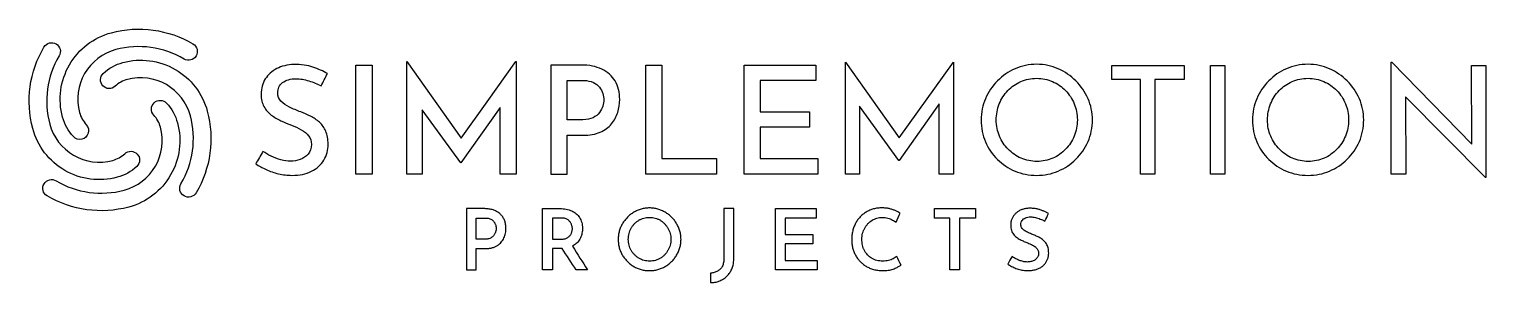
# Model space of a CAD drawing. Extents: x 6 to 227, y 4 to 43.
import ezdxf

# ---------------------------------------------------------------- set-up
doc = ezdxf.new("R2010")
doc.units = 0
doc.layers.add('logo-outline', color=7, linetype='CONTINUOUS')

msp = doc.modelspace()

# ---------------------------------------------------------------- linework, layer by layer
at = {"layer": 'logo-outline'}
for points in [[(12.37, 26.24, -0.123551), (10.71, 29.21, -0.414214), (18.13, 42.06, -0.201938), (30.54, 40.35, -1), (29.18, 38.05, 0.201938), (18.82, 39.48, 0.414214), (13.29, 29.9, 0.123551), (14.32, 28.06, -1)], [(22, 21.71, -0.123551), (19.02, 20.05, -0.414214), (6.18, 27.47, -0.201938), (7.89, 39.88, -1), (10.19, 38.52, 0.201938), (8.76, 28.16, 0.414214), (18.33, 22.63, 0.123551), (20.17, 23.65, -1)], [(16.9, 35.87, -0.123551), (19.87, 37.52, -0.414214), (32.72, 30.11, -0.201938), (31.01, 17.69, -1), (28.71, 19.06, 0.201938), (30.14, 29.41, 0.414214), (20.56, 34.94, 0.123551), (18.73, 33.92, -1)], [(26.53, 31.34, -0.123551), (28.18, 28.36, -0.414214), (20.77, 15.52, -0.201938), (8.36, 17.23, -1), (9.72, 19.52, 0.201938), (20.08, 18.1, 0.414214), (25.6, 27.67, 0.123551), (24.58, 29.51, -1)]]:
    msp.add_lwpolyline(points, format="xyb", close=True, dxfattribs=at)
for points in [[(75.24, 31.54), (79.63, 37.68), (79.68, 37.68), (79.68, 20.53), (77.25, 20.53), (77.25, 30.69), (71.28, 22.24), (71.24, 22.24), (65.4, 30.34), (65.4, 20.53), (63.05, 20.53), (63.05, 37.68), (63.07, 37.68), (71.3, 26.03)], [(55.31, 37.14), (57.76, 37.14), (57.76, 20.53), (55.31, 20.53)], [(99.37, 37.14), (101.82, 37.14), (101.82, 22.89), (110.12, 22.89), (110.12, 20.53), (99.37, 20.53)], [(114.31, 37.14), (125.22, 37.14), (125.22, 34.78), (116.76, 34.78), (116.76, 30.04), (124.28, 30.04), (124.28, 27.69), (116.76, 27.69), (116.76, 22.89), (125.54, 22.89), (125.54, 20.53), (114.31, 20.53), (114.31, 37.14)], [(129.74, 20.53), (129.74, 37.59), (129.76, 37.59), (137.9, 26.04), (146.14, 37.59), (146.18, 37.59), (146.18, 20.53), (143.99, 20.53), (143.99, 31.24), (137.88, 22.61), (137.84, 22.61), (131.89, 30.9), (131.89, 20.53)], [(170.25, 37.07), (181.23, 37.07), (181.23, 34.94), (176.79, 34.94), (176.79, 20.53), (174.57, 20.53), (174.57, 34.94), (170.25, 34.94)], [(185.21, 37.07), (187.43, 37.07), (187.43, 20.53), (185.21, 20.53)], [(227.02, 20), (214.88, 32.32), (214.92, 20.53), (212.71, 20.53), (212.71, 37.57), (212.82, 37.57), (224.94, 25.1), (224.9, 37.07), (227.09, 37.07), (227.09, 20)], [(150.37, 28.79), (150.37, 28.79)], [(152.66, 28.76), (152.66, 28.76)], [(191.62, 28.79), (191.62, 28.79)], [(193.9, 28.76), (193.9, 28.76)]]:
    msp.add_lwpolyline(points, close=True, dxfattribs=at)
at = {"layer": 'logo-outline', "color": 7}
for points in [[(119.08, 15.29), (125.27, 15.29), (125.27, 13.85), (120.58, 13.85), (120.58, 11.37), (124.76, 11.37), (124.76, 9.93), (120.58, 9.93), (120.58, 7.39), (125.45, 7.39), (125.45, 5.96), (119.08, 5.96)], [(143.25, 15.29), (149.5, 15.29), (149.5, 13.85), (147.09, 13.85), (147.09, 5.96), (145.6, 5.96), (145.6, 13.85), (143.25, 13.85)], [(95.18, 10.61), (95.18, 10.61)], [(96.72, 10.61), (96.72, 10.61)]]:
    msp.add_lwpolyline(points, close=True, dxfattribs=at)
at = {"layer": 'logo-outline'}
for points, knots in [([(46.21, 35.05), (45.36, 35.05), (44.68, 34.86), (44.17, 34.47), (43.67, 34.08), (43.42, 33.55), (43.42, 32.88), (43.42, 32.41), (43.59, 32), (43.92, 31.65), (44.26, 31.29), (44.69, 30.99), (45.23, 30.73), (45.76, 30.47), (46.33, 30.23), (46.92, 30), (47.42, 29.82), (47.92, 29.6), (48.42, 29.35), (48.91, 29.1), (49.36, 28.79), (49.77, 28.42), (50.17, 28.05), (50.49, 27.6), (50.73, 27.06), (50.96, 26.52), (51.08, 25.86), (51.08, 25.08), (51.08, 24.2), (50.87, 23.4), (50.43, 22.68), (50, 21.96), (49.37, 21.39), (48.56, 20.97), (47.74, 20.55), (46.75, 20.35), (45.59, 20.35), (44.89, 20.35), (44.21, 20.43), (43.55, 20.59), (42.88, 20.75), (42.26, 20.96), (41.67, 21.23), (41.08, 21.49), (40.55, 21.79), (40.08, 22.11), (40.45, 22.74), (40.81, 23.37), (41.18, 24), (41.54, 23.75), (41.96, 23.5), (42.44, 23.26), (42.91, 23.03), (43.4, 22.84), (43.91, 22.7), (44.42, 22.56), (44.91, 22.5), (45.36, 22.5), (45.87, 22.5), (46.36, 22.58), (46.85, 22.76), (47.34, 22.93), (47.74, 23.21), (48.06, 23.58), (48.38, 23.96), (48.54, 24.45), (48.54, 25.06), (48.54, 25.58), (48.4, 26.01), (48.12, 26.37), (47.84, 26.73), (47.47, 27.04), (47, 27.3), (46.53, 27.56), (46.04, 27.79), (45.5, 27.99), (44.98, 28.18), (44.46, 28.41), (43.92, 28.65), (43.39, 28.89), (42.89, 29.19), (42.44, 29.53), (41.98, 29.87), (41.61, 30.3), (41.33, 30.81), (41.05, 31.32), (40.9, 31.95), (40.9, 32.7), (40.9, 33.58), (41.11, 34.36), (41.53, 35.02), (41.95, 35.68), (42.54, 36.21), (43.28, 36.59), (44.03, 36.97), (44.89, 37.18), (45.87, 37.23), (46.98, 37.23), (47.95, 37.09), (48.77, 36.82), (49.6, 36.54), (50.33, 36.21), (50.97, 35.83), (50.66, 35.21), (50.34, 34.58), (50.03, 33.96), (49.45, 34.26), (48.83, 34.52), (48.16, 34.73), (47.48, 34.95), (46.84, 35.05), (46.21, 35.05)], [0, 0, 0, 0, 1, 1, 1, 2, 2, 2, 3, 3, 3, 4, 4, 4, 5, 5, 5, 6, 6, 6, 7, 7, 7, 8, 8, 8, 9, 9, 9, 10, 10, 10, 11, 11, 11, 12, 12, 12, 13, 13, 13, 14, 14, 14, 15, 15, 15, 16, 16, 16, 17, 17, 17, 18, 18, 18, 19, 19, 19, 20, 20, 20, 21, 21, 21, 22, 22, 22, 23, 23, 23, 24, 24, 24, 25, 25, 25, 26, 26, 26, 27, 27, 27, 28, 28, 28, 29, 29, 29, 30, 30, 30, 31, 31, 31, 32, 32, 32, 33, 33, 33, 34, 34, 34, 35, 35, 35, 36, 36, 36, 37, 37, 37, 37]), ([(92.7, 36.51), (93.58, 36.09), (94.25, 35.49), (94.72, 34.71), (95.18, 33.93), (95.41, 32.99), (95.41, 31.87), (95.41, 31.22), (95.32, 30.57), (95.12, 29.93), (94.92, 29.29), (94.6, 28.71), (94.17, 28.18), (93.73, 27.66), (93.16, 27.24), (92.44, 26.92), (91.72, 26.61), (90.85, 26.45), (89.83, 26.45), (89.02, 26.45), (88.22, 26.45), (87.41, 26.45), (87.41, 24.48), (87.41, 22.5), (87.41, 20.53), (86.59, 20.53), (85.78, 20.53), (84.96, 20.53), (84.96, 26.06), (84.96, 31.6), (84.96, 37.14), (86.49, 37.14), (88.01, 37.14), (89.54, 37.14), (90.77, 37.14), (91.83, 36.93), (92.7, 36.51)], [0, 0, 0, 0, 1, 1, 1, 2, 2, 2, 3, 3, 3, 4, 4, 4, 5, 5, 5, 6, 6, 6, 7, 7, 7, 8, 8, 8, 9, 9, 9, 10, 10, 10, 11, 11, 11, 12, 12, 12, 12]), ([(151.02, 32.02), (151.46, 33.04), (152.06, 33.94), (152.84, 34.72), (153.62, 35.51), (154.51, 36.13), (155.53, 36.57), (156.54, 37.02), (157.64, 37.25), (158.81, 37.25), (159.97, 37.25), (161.06, 37.02), (162.07, 36.57), (163.09, 36.12), (163.99, 35.51), (164.77, 34.72), (165.56, 33.94), (166.17, 33.04), (166.61, 32.02), (167.05, 31.01), (167.28, 29.93), (167.28, 28.79), (167.28, 27.61), (167.05, 26.51), (166.61, 25.49), (166.17, 24.47), (165.56, 23.57), (164.77, 22.8), (163.99, 22.03), (163.09, 21.43), (162.07, 21), (161.06, 20.56), (159.97, 20.35), (158.81, 20.35), (157.64, 20.35), (156.54, 20.56), (155.53, 20.99), (154.51, 21.41), (153.62, 22.01), (152.84, 22.77), (152.06, 23.53), (151.46, 24.43), (151.02, 25.45), (150.59, 26.47), (150.37, 27.58), (150.37, 28.79), (150.37, 29.93), (150.59, 31.01), (151.02, 32.02)], [0, 0, 0, 0, 1, 1, 1, 2, 2, 2, 3, 3, 3, 4, 4, 4, 5, 5, 5, 6, 6, 6, 7, 7, 7, 8, 8, 8, 9, 9, 9, 10, 10, 10, 11, 11, 11, 12, 12, 12, 13, 13, 13, 14, 14, 14, 15, 15, 15, 16, 16, 16, 16]), ([(192.27, 32.02), (192.7, 33.04), (193.31, 33.94), (194.08, 34.72), (194.86, 35.51), (195.76, 36.13), (196.77, 36.57), (197.79, 37.02), (198.88, 37.25), (200.06, 37.25), (201.21, 37.25), (202.3, 37.02), (203.32, 36.57), (204.33, 36.12), (205.23, 35.51), (206.02, 34.72), (206.8, 33.94), (207.41, 33.04), (207.86, 32.02), (208.3, 31.01), (208.52, 29.93), (208.52, 28.79), (208.52, 27.61), (208.3, 26.51), (207.86, 25.49), (207.41, 24.47), (206.8, 23.57), (206.02, 22.8), (205.23, 22.03), (204.33, 21.43), (203.32, 21), (202.3, 20.56), (201.21, 20.35), (200.06, 20.35), (198.88, 20.35), (197.79, 20.56), (196.77, 20.99), (195.76, 21.41), (194.86, 22.01), (194.08, 22.77), (193.31, 23.53), (192.7, 24.43), (192.27, 25.45), (191.83, 26.47), (191.62, 27.58), (191.62, 28.79), (191.62, 29.93), (191.83, 31.01), (192.27, 32.02)], [0, 0, 0, 0, 1, 1, 1, 2, 2, 2, 3, 3, 3, 4, 4, 4, 5, 5, 5, 6, 6, 6, 7, 7, 7, 8, 8, 8, 9, 9, 9, 10, 10, 10, 11, 11, 11, 12, 12, 12, 13, 13, 13, 14, 14, 14, 15, 15, 15, 16, 16, 16, 16]), ([(91.36, 29.12), (91.78, 29.32), (92.1, 29.59), (92.34, 29.91), (92.57, 30.23), (92.74, 30.56), (92.84, 30.9), (92.94, 31.25), (92.99, 31.56), (92.99, 31.83), (92.99, 32.13), (92.94, 32.46), (92.84, 32.8), (92.74, 33.14), (92.58, 33.46), (92.35, 33.76), (92.12, 34.06), (91.81, 34.3), (91.41, 34.49), (91.01, 34.68), (90.52, 34.78), (89.92, 34.78), (89.09, 34.78), (88.25, 34.78), (87.41, 34.78), (87.41, 32.79), (87.41, 30.8), (87.41, 28.81), (88.22, 28.81), (89.02, 28.81), (89.83, 28.81), (90.44, 28.81), (90.95, 28.91), (91.36, 29.12)], [0, 0, 0, 0, 1, 1, 1, 2, 2, 2, 3, 3, 3, 4, 4, 4, 5, 5, 5, 6, 6, 6, 7, 7, 7, 8, 8, 8, 9, 9, 9, 10, 10, 10, 11, 11, 11, 11]), ([(153.14, 26.33), (153.46, 25.57), (153.9, 24.91), (154.47, 24.33), (155.03, 23.75), (155.69, 23.29), (156.43, 22.96), (157.18, 22.64), (157.99, 22.47), (158.86, 22.47), (159.71, 22.47), (160.51, 22.64), (161.26, 22.96), (162.01, 23.29), (162.65, 23.75), (163.2, 24.33), (163.75, 24.9), (164.19, 25.57), (164.51, 26.33), (164.83, 27.08), (164.99, 27.9), (164.99, 28.79), (164.99, 29.66), (164.83, 30.47), (164.51, 31.24), (164.19, 32.01), (163.74, 32.69), (163.18, 33.27), (162.61, 33.85), (161.96, 34.3), (161.21, 34.63), (160.46, 34.96), (159.67, 35.12), (158.81, 35.12), (157.94, 35.12), (157.13, 34.95), (156.39, 34.62), (155.64, 34.28), (154.98, 33.83), (154.42, 33.25), (153.85, 32.67), (153.42, 31.99), (153.12, 31.22), (152.81, 30.45), (152.66, 29.63), (152.66, 28.76), (152.66, 27.89), (152.82, 27.08), (153.14, 26.33)], [0, 0, 0, 0, 1, 1, 1, 2, 2, 2, 3, 3, 3, 4, 4, 4, 5, 5, 5, 6, 6, 6, 7, 7, 7, 8, 8, 8, 9, 9, 9, 10, 10, 10, 11, 11, 11, 12, 12, 12, 13, 13, 13, 14, 14, 14, 15, 15, 15, 16, 16, 16, 16]), ([(194.38, 26.33), (194.7, 25.57), (195.15, 24.91), (195.71, 24.33), (196.27, 23.75), (196.93, 23.29), (197.68, 22.96), (198.42, 22.64), (199.23, 22.47), (200.1, 22.47), (200.96, 22.47), (201.76, 22.64), (202.5, 22.96), (203.25, 23.29), (203.9, 23.75), (204.45, 24.33), (205, 24.9), (205.43, 25.57), (205.75, 26.33), (206.07, 27.08), (206.23, 27.9), (206.23, 28.79), (206.23, 29.66), (206.07, 30.47), (205.75, 31.24), (205.43, 32.01), (204.99, 32.69), (204.43, 33.27), (203.86, 33.85), (203.2, 34.3), (202.46, 34.63), (201.71, 34.96), (200.91, 35.12), (200.06, 35.12), (199.19, 35.12), (198.38, 34.95), (197.63, 34.62), (196.88, 34.28), (196.23, 33.83), (195.66, 33.25), (195.1, 32.67), (194.67, 31.99), (194.36, 31.22), (194.05, 30.45), (193.9, 29.63), (193.9, 28.76), (193.9, 27.89), (194.06, 27.08), (194.38, 26.33)], [0, 0, 0, 0, 1, 1, 1, 2, 2, 2, 3, 3, 3, 4, 4, 4, 5, 5, 5, 6, 6, 6, 7, 7, 7, 8, 8, 8, 9, 9, 9, 10, 10, 10, 11, 11, 11, 12, 12, 12, 13, 13, 13, 14, 14, 14, 15, 15, 15, 16, 16, 16, 16])]:
    msp.add_open_spline(points, degree=3, knots=knots, dxfattribs=at)
at = {"layer": 'logo-outline', "color": 7}
for points, knots in [([(77.4, 10.19), (77.32, 10.09), (77.14, 9.9), (76.81, 9.65), (76.56, 9.53), (76.43, 9.47), (76.28, 9.42), (75.98, 9.3), (75.48, 9.22), (75.13, 9.21), (74.94, 9.2), (74.49, 9.2), (74.04, 9.2), (73.6, 9.2), (73.6, 8.12), (73.6, 7.04), (73.6, 5.96), (73.1, 5.96), (72.6, 5.96), (72.1, 5.96), (72.1, 9.07), (72.1, 12.18), (72.1, 15.29), (72.98, 15.29), (73.86, 15.29), (74.74, 15.29), (74.96, 15.28), (75.39, 15.27), (76.01, 15.15), (76.55, 14.95), (77.02, 14.68), (77.42, 14.33), (77.61, 14.05), (77.71, 13.91), (77.79, 13.75), (77.96, 13.43), (78.09, 12.88), (78.13, 12.37), (78.11, 11.92), (78.05, 11.55), (77.98, 11.31), (77.94, 11.19), (77.9, 11.07), (77.82, 10.83), (77.63, 10.49), (77.48, 10.29), (77.4, 10.19)], [0, 0, 0, 0, 0.386808, 0.790168, 1.220807, 1.220807, 1.220807, 1.678874, 2.182568, 2.741674, 2.741674, 2.741674, 3.741674, 3.741674, 3.741674, 4.741674, 4.741674, 4.741674, 5.741674, 5.741674, 5.741674, 6.741674, 6.741674, 6.741674, 7.741674, 7.741674, 7.741674, 8.41794, 9.036351, 9.610455, 10.1493, 10.663804, 11.174827, 11.174827, 11.174827, 11.70229, 12.257744, 12.860499, 13.228495, 13.600786, 13.981525, 13.981525, 13.981525, 14.361923, 14.74044, 15.123897, 15.123897, 15.123897, 15.123897]), ([(76.27, 11.23), (76.31, 11.28), (76.39, 11.4), (76.48, 11.58), (76.52, 11.7), (76.54, 11.76), (76.56, 11.82), (76.59, 11.94), (76.63, 12.11), (76.64, 12.26), (76.63, 12.42), (76.6, 12.58), (76.56, 12.76), (76.5, 12.94), (76.41, 13.11), (76.34, 13.22), (76.3, 13.28), (76.26, 13.33), (76.17, 13.44), (76, 13.58), (75.87, 13.65), (75.8, 13.69), (75.72, 13.72), (75.56, 13.79), (75.28, 13.84), (75.08, 13.85), (74.98, 13.85), (74.52, 13.85), (74.06, 13.85), (73.6, 13.85), (73.6, 12.78), (73.6, 11.71), (73.6, 10.64), (74.04, 10.64), (74.49, 10.64), (74.94, 10.64), (75.04, 10.64), (75.24, 10.65), (75.52, 10.7), (75.76, 10.79), (75.96, 10.92), (76.14, 11.06), (76.23, 11.17), (76.27, 11.23)], [0, 0, 0, 0, 0.208566, 0.409203, 0.605134, 0.605134, 0.605134, 0.792755, 0.962054, 1.114773, 1.265985, 1.430359, 1.609293, 1.803414, 1.998327, 2.197033, 2.197033, 2.197033, 2.406203, 2.621754, 2.850173, 2.850173, 2.850173, 3.101425, 3.380461, 3.694338, 3.694338, 3.694338, 4.694338, 4.694338, 4.694338, 5.694338, 5.694338, 5.694338, 6.694338, 6.694338, 6.694338, 7.002533, 7.281572, 7.538129, 7.776286, 7.997851, 8.209029, 8.209029, 8.209029, 8.209029]), ([(86.67, 9.21), (87.37, 8.13), (88.08, 7.04), (88.78, 5.96), (89.36, 5.96), (89.93, 5.96), (90.51, 5.96), (89.75, 7.17), (88.99, 8.37), (88.24, 9.58), (88.34, 9.64), (88.54, 9.75), (88.81, 9.95), (89.06, 10.2), (89.27, 10.49), (89.46, 10.83), (89.59, 11.19), (89.68, 11.55), (89.74, 11.92), (89.76, 12.32), (89.74, 12.74), (89.65, 13.17), (89.55, 13.43), (89.5, 13.56), (89.44, 13.68), (89.32, 13.92), (89.09, 14.24), (88.81, 14.52), (88.48, 14.75), (88.12, 14.95), (87.85, 15.04), (87.71, 15.08), (87.57, 15.13), (87.27, 15.21), (86.8, 15.28), (86.47, 15.29), (86.31, 15.29), (85.43, 15.29), (84.55, 15.29), (83.68, 15.29), (83.68, 15.29), (83.68, 15.29), (83.68, 15.29), (83.68, 12.18), (83.68, 9.07), (83.68, 5.96), (84.18, 5.96), (84.68, 5.96), (85.18, 5.96), (85.18, 7.04), (85.18, 8.12), (85.18, 9.2), (85.63, 9.2), (86.07, 9.2), (86.52, 9.2), (86.54, 9.2), (86.57, 9.2), (86.62, 9.21), (86.65, 9.21), (86.67, 9.21)], [0, 0, 0, 0, 1, 1, 1, 2, 2, 2, 3, 3, 3, 3.352448, 3.688507, 4.010637, 4.398394, 4.779145, 5.160173, 5.539298, 5.911269, 6.279366, 6.740162, 7.171495, 7.582794, 7.582794, 7.582794, 7.984017, 8.375321, 8.766056, 9.163556, 9.574697, 10.007381, 10.007381, 10.007381, 10.463155, 10.937708, 11.436497, 11.436497, 11.436497, 12.436497, 12.436497, 12.436497, 13.436497, 13.436497, 13.436497, 14.436497, 14.436497, 14.436497, 15.436497, 15.436497, 15.436497, 16.436497, 16.436497, 16.436497, 17.436497, 17.436497, 17.436497, 17.486187, 17.533267, 17.582033, 17.582033, 17.582033, 17.582033]), ([(87.87, 13.27), (87.91, 13.21), (87.99, 13.1), (88.08, 12.93), (88.14, 12.74), (88.18, 12.57), (88.21, 12.4), (88.22, 12.24), (88.21, 12.07), (88.18, 11.89), (88.14, 11.77), (88.13, 11.71), (88.11, 11.65), (88.07, 11.53), (87.97, 11.36), (87.9, 11.26), (87.86, 11.2), (87.81, 11.15), (87.72, 11.04), (87.55, 10.9), (87.41, 10.83), (87.34, 10.79), (87.26, 10.76), (87.1, 10.69), (86.81, 10.65), (86.62, 10.64), (86.51, 10.64), (86.07, 10.64), (85.62, 10.64), (85.18, 10.64), (85.18, 11.71), (85.18, 12.78), (85.18, 13.85), (85.18, 13.85), (85.18, 13.85), (85.18, 13.85), (85.64, 13.85), (86.1, 13.85), (86.56, 13.85), (86.66, 13.85), (86.86, 13.84), (87.13, 13.79), (87.37, 13.7), (87.57, 13.57), (87.74, 13.43), (87.82, 13.32), (87.87, 13.27)], [0, 0, 0, 0, 0.202796, 0.39984, 0.594538, 0.774799, 0.94326, 1.101489, 1.268504, 1.44635, 1.636776, 1.636776, 1.636776, 1.824676, 2.017771, 2.219318, 2.219318, 2.219318, 2.425111, 2.643964, 2.881387, 2.881387, 2.881387, 3.136878, 3.419447, 3.734752, 3.734752, 3.734752, 4.734752, 4.734752, 4.734752, 5.734752, 5.734752, 5.734752, 6.734752, 6.734752, 6.734752, 7.734752, 7.734752, 7.734752, 8.041423, 8.316117, 8.565983, 8.797794, 9.015582, 9.225549, 9.225549, 9.225549, 9.225549]), ([(104.35, 12.44), (104.42, 12.25), (104.58, 11.86), (104.7, 11.24), (104.75, 10.61), (104.7, 9.97), (104.58, 9.34), (104.42, 8.95), (104.35, 8.75), (104.26, 8.57), (104.08, 8.2), (103.73, 7.69), (103.45, 7.39), (103.31, 7.24), (103.16, 7.1), (102.86, 6.82), (102.34, 6.48), (101.97, 6.3), (101.78, 6.21), (101.59, 6.14), (101.2, 6), (100.58, 5.88), (99.95, 5.84), (99.31, 5.88), (98.68, 6), (98.29, 6.14), (98.09, 6.21), (97.91, 6.3), (97.54, 6.48), (97.03, 6.82), (96.73, 7.09), (96.58, 7.23), (96.44, 7.38), (96.16, 7.68), (95.82, 8.18), (95.64, 8.55), (95.55, 8.74), (95.48, 8.94), (95.33, 9.33), (95.21, 9.96), (95.19, 10.39), (95.18, 10.61), (95.19, 10.82), (95.21, 11.24), (95.33, 11.86), (95.54, 12.45), (95.82, 13), (96.17, 13.51), (96.57, 13.98), (97.03, 14.39), (97.54, 14.74), (97.91, 14.92), (98.09, 15.01), (98.29, 15.09), (98.68, 15.24), (99.31, 15.36), (99.95, 15.41), (100.58, 15.36), (101.2, 15.24), (101.59, 15.09), (101.78, 15.01), (101.97, 14.92), (102.35, 14.74), (102.86, 14.39), (103.16, 14.11), (103.31, 13.97), (103.45, 13.82), (103.73, 13.52), (104.08, 13), (104.26, 12.63), (104.35, 12.44)], [0, 0, 0, 0, 0.623131, 1.247432, 1.8855, 2.532094, 3.164762, 3.795926, 3.795926, 3.795926, 4.413141, 5.024679, 5.640909, 5.640909, 5.640909, 6.253474, 6.866145, 7.489074, 7.489074, 7.489074, 8.107465, 8.730067, 9.367952, 10.020052, 10.651042, 11.272131, 11.272131, 11.272131, 11.888056, 12.494798, 13.101604, 13.101604, 13.101604, 13.713101, 14.322231, 14.9388, 14.9388, 14.9388, 15.568935, 16.204941, 16.858549, 16.858549, 16.858549, 17.496524, 18.119962, 18.740687, 19.358527, 19.971197, 20.588052, 21.204279, 21.815816, 22.433032, 22.433032, 22.433032, 23.064199, 23.696865, 24.343457, 24.981526, 25.605827, 26.228957, 26.228957, 26.228957, 26.852525, 27.46759, 28.084881, 28.084881, 28.084881, 28.706429, 29.321493, 29.939978, 29.939978, 29.939978, 29.939978]), ([(96.96, 9.32), (97.02, 9.19), (97.15, 8.93), (97.38, 8.57), (97.57, 8.36), (97.67, 8.25), (97.77, 8.16), (97.98, 7.97), (98.33, 7.73), (98.7, 7.54), (99.11, 7.39), (99.54, 7.31), (99.98, 7.28), (100.42, 7.31), (100.84, 7.39), (101.1, 7.5), (101.23, 7.55), (101.36, 7.61), (101.61, 7.73), (101.96, 7.97), (102.16, 8.16), (102.26, 8.25), (102.35, 8.36), (102.54, 8.57), (102.76, 8.93), (102.88, 9.19), (102.94, 9.32), (102.99, 9.45), (103.09, 9.73), (103.17, 10.16), (103.2, 10.61), (103.18, 11.07), (103.09, 11.51), (102.95, 11.92), (102.75, 12.31), (102.52, 12.66), (102.25, 12.99), (101.94, 13.27), (101.6, 13.52), (101.22, 13.71), (100.82, 13.85), (100.39, 13.94), (99.95, 13.97), (99.51, 13.94), (99.08, 13.85), (98.68, 13.71), (98.3, 13.51), (97.95, 13.28), (97.75, 13.08), (97.64, 12.98), (97.55, 12.88), (97.36, 12.66), (97.14, 12.3), (97.02, 12.04), (96.96, 11.91), (96.92, 11.77), (96.82, 11.5), (96.74, 11.06), (96.73, 10.76), (96.72, 10.61), (96.73, 10.46), (96.74, 10.16), (96.82, 9.73), (96.92, 9.45), (96.96, 9.32)], [0, 0, 0, 0, 0.431209, 0.85664, 1.282853, 1.282853, 1.282853, 1.702623, 2.120959, 2.544536, 2.973362, 3.409097, 3.860059, 4.295383, 4.718553, 5.137988, 5.137988, 5.137988, 5.560301, 5.975108, 6.389563, 6.389563, 6.389563, 6.810258, 7.231027, 7.658493, 7.658493, 7.658493, 8.094043, 8.533969, 8.986351, 9.44584, 9.889957, 10.326855, 10.757429, 11.180514, 11.60212, 12.021381, 12.438624, 12.861586, 13.289069, 13.720615, 14.16447, 14.608321, 15.039864, 15.467347, 15.891576, 16.312326, 16.736839, 16.736839, 16.736839, 17.158628, 17.583008, 18.016916, 18.016916, 18.016916, 18.45019, 18.889304, 19.341599, 19.341599, 19.341599, 19.793893, 20.233008, 20.666281, 20.666281, 20.666281, 20.666281]), ([(112.3, 5.78), (112.2, 5.6), (111.99, 5.26), (111.56, 4.82), (111.23, 4.61), (111.06, 4.51), (110.88, 4.42), (110.51, 4.23), (109.89, 4.07), (109.46, 4.04), (109.24, 4.02), (109.24, 4.02), (109.24, 4.02), (109.24, 4.02), (109.24, 4.51), (109.24, 4.99), (109.24, 5.47), (109.42, 5.49), (109.78, 5.53), (110.28, 5.74), (110.71, 6.05), (111.05, 6.51), (111.23, 7.11), (111.25, 7.56), (111.26, 7.8), (111.26, 10.3), (111.26, 12.79), (111.26, 15.29), (111.76, 15.29), (112.26, 15.29), (112.76, 15.29), (112.76, 12.78), (112.76, 10.27), (112.76, 7.77), (112.75, 7.52), (112.74, 7.05), (112.59, 6.37), (112.39, 5.97), (112.3, 5.78)], [0, 0, 0, 0, 0.612672, 1.204873, 1.7994, 1.7994, 1.7994, 2.40997, 3.038044, 3.699886, 3.699886, 3.699886, 4.699886, 4.699886, 4.699886, 5.699886, 5.699886, 5.699886, 6.260907, 6.782197, 7.294365, 7.837614, 8.449689, 9.176037, 9.176037, 9.176037, 10.176037, 10.176037, 10.176037, 11.176037, 11.176037, 11.176037, 12.176037, 12.176037, 12.176037, 12.916995, 13.596895, 14.235935, 14.235935, 14.235935, 14.235935]), ([(136.61, 5.98), (136.48, 5.96), (136.22, 5.9), (135.81, 5.86), (135.52, 5.86), (135.38, 5.86), (135.14, 5.87), (134.68, 5.89), (134.02, 6.01), (133.61, 6.17), (133.41, 6.24), (133.23, 6.33), (132.86, 6.51), (132.36, 6.85), (132.08, 7.13), (131.94, 7.27), (131.81, 7.41), (131.56, 7.71), (131.24, 8.21), (131.08, 8.57), (131, 8.75), (130.94, 8.94), (130.81, 9.33), (130.71, 9.93), (130.67, 10.57), (130.71, 11.23), (130.82, 11.88), (131, 12.49), (131.26, 13.06), (131.57, 13.58), (131.84, 13.87), (131.97, 14.02), (132.11, 14.16), (132.39, 14.44), (132.89, 14.77), (133.43, 15.05), (134.01, 15.25), (134.63, 15.37), (135.25, 15.4), (135.83, 15.38), (136.36, 15.3), (136.69, 15.2), (136.85, 15.15), (137, 15.1), (137.28, 15), (137.68, 14.83), (137.92, 14.69), (138.03, 14.62), (137.83, 14.16), (137.64, 13.69), (137.44, 13.23), (137.35, 13.28), (137.17, 13.4), (136.87, 13.56), (136.54, 13.72), (136.17, 13.86), (135.75, 13.94), (135.34, 13.97), (134.92, 13.94), (134.52, 13.85), (134.27, 13.75), (134.15, 13.7), (134.02, 13.64), (133.78, 13.52), (133.45, 13.29), (133.25, 13.09), (133.16, 13), (133.07, 12.89), (132.89, 12.68), (132.66, 12.33), (132.54, 12.07), (132.48, 11.94), (132.43, 11.81), (132.33, 11.53), (132.25, 11.09), (132.23, 10.63), (132.25, 10.17), (132.32, 9.72), (132.41, 9.43), (132.45, 9.29), (132.51, 9.16), (132.62, 8.9), (132.83, 8.54), (133.01, 8.33), (133.09, 8.23), (133.19, 8.13), (133.39, 7.95), (133.72, 7.72), (133.97, 7.6), (134.09, 7.53), (134.23, 7.49), (134.5, 7.39), (134.95, 7.31), (135.41, 7.28), (135.86, 7.31), (136.29, 7.37), (136.55, 7.47), (136.67, 7.51), (136.79, 7.56), (137, 7.66), (137.3, 7.83), (137.47, 7.96), (137.55, 8.02), (137.76, 7.58), (137.97, 7.13), (138.18, 6.69), (138.13, 6.65), (138.01, 6.58), (137.81, 6.46), (137.65, 6.39), (137.57, 6.34), (137.47, 6.3), (137.28, 6.2), (136.95, 6.08), (136.73, 6.02), (136.61, 5.98)], [0, 0, 0, 0, 0.389368, 0.801768, 1.240514, 1.240514, 1.240514, 1.944335, 2.61051, 3.250534, 3.250534, 3.250534, 3.870969, 4.469534, 5.057127, 5.057127, 5.057127, 5.645255, 6.230867, 6.82275, 6.82275, 6.82275, 7.425056, 8.0327, 8.654689, 9.345016, 10.003903, 10.640977, 11.258035, 11.856781, 12.448344, 12.448344, 12.448344, 13.041972, 13.634588, 14.237775, 14.852124, 15.478921, 16.129598, 16.698514, 17.230292, 17.731711, 17.731711, 17.731711, 18.204321, 18.63468, 19.025474, 19.025474, 19.025474, 20.025474, 20.025474, 20.025474, 20.331337, 20.671656, 21.047505, 21.445769, 21.859718, 22.297799, 22.703283, 23.105555, 23.512958, 23.512958, 23.512958, 23.918729, 24.323038, 24.734056, 24.734056, 24.734056, 25.145632, 25.562809, 25.991478, 25.991478, 25.991478, 26.426104, 26.869417, 27.328821, 27.803712, 28.25819, 28.698172, 28.698172, 28.698172, 29.126652, 29.540666, 29.947045, 29.947045, 29.947045, 30.350384, 30.755731, 31.169791, 31.169791, 31.169791, 31.600359, 32.047874, 32.520073, 32.979318, 33.404299, 33.80202, 33.80202, 33.80202, 34.180518, 34.521293, 34.827795, 34.827795, 34.827795, 35.827795, 35.827795, 35.827795, 36.01666, 36.25197, 36.534161, 36.534161, 36.534161, 36.846408, 37.188467, 37.56198, 37.56198, 37.56198, 37.56198]), ([(156.8, 13.71), (156.72, 13.64), (156.56, 13.5), (156.42, 13.2), (156.39, 12.9), (156.42, 12.62), (156.51, 12.38), (156.61, 12.25), (156.67, 12.19), (156.74, 12.13), (156.87, 12), (157.12, 11.83), (157.29, 11.74), (157.39, 11.69), (157.49, 11.64), (157.69, 11.55), (158, 11.42), (158.21, 11.33), (158.32, 11.29), (158.42, 11.25), (158.6, 11.18), (158.88, 11.06), (159.06, 10.97), (159.15, 10.92), (159.25, 10.87), (159.43, 10.78), (159.68, 10.6), (159.92, 10.41), (160.12, 10.19), (160.3, 9.93), (160.39, 9.74), (160.44, 9.64), (160.48, 9.53), (160.56, 9.31), (160.62, 8.93), (160.64, 8.5), (160.6, 8.05), (160.48, 7.59), (160.33, 7.31), (160.26, 7.18), (160.17, 7.05), (159.99, 6.79), (159.63, 6.46), (159.2, 6.2), (158.7, 6), (158.14, 5.88), (157.61, 5.85), (157.14, 5.87), (156.75, 5.91), (156.38, 5.98), (156.01, 6.08), (155.66, 6.19), (155.43, 6.28), (155.32, 6.33), (155.21, 6.38), (155, 6.48), (154.69, 6.66), (154.5, 6.78), (154.4, 6.84), (154.62, 7.23), (154.84, 7.62), (155.07, 8.01), (155.14, 7.96), (155.28, 7.85), (155.52, 7.71), (155.77, 7.58), (156.04, 7.46), (156.31, 7.36), (156.59, 7.28), (156.86, 7.21), (157.13, 7.17), (157.39, 7.16), (157.65, 7.17), (157.91, 7.21), (158.08, 7.27), (158.17, 7.29), (158.25, 7.33), (158.42, 7.39), (158.64, 7.54), (158.76, 7.67), (158.82, 7.73), (158.88, 7.8), (158.99, 7.94), (159.07, 8.21), (159.1, 8.49), (159.08, 8.76), (159, 8.99), (158.91, 9.12), (158.86, 9.19), (158.81, 9.25), (158.7, 9.38), (158.5, 9.54), (158.35, 9.63), (158.27, 9.68), (158.19, 9.72), (158.01, 9.82), (157.74, 9.95), (157.46, 10.06), (157.17, 10.17), (156.87, 10.3), (156.58, 10.43), (156.28, 10.57), (156, 10.74), (155.82, 10.87), (155.73, 10.93), (155.65, 11), (155.49, 11.14), (155.28, 11.4), (155.09, 11.67), (154.95, 11.99), (154.88, 12.36), (154.85, 12.78), (154.88, 13.23), (155, 13.69), (155.21, 14.09), (155.48, 14.44), (155.81, 14.75), (156.07, 14.9), (156.21, 14.98), (156.35, 15.05), (156.66, 15.19), (157.16, 15.31), (157.5, 15.33), (157.68, 15.34), (157.89, 15.34), (158.29, 15.33), (158.85, 15.25), (159.2, 15.15), (159.36, 15.1), (159.51, 15.04), (159.81, 14.94), (160.22, 14.75), (160.48, 14.61), (160.6, 14.53), (160.42, 14.15), (160.23, 13.77), (160.04, 13.39), (159.93, 13.45), (159.7, 13.56), (159.34, 13.71), (159.1, 13.79), (158.98, 13.83), (158.85, 13.87), (158.61, 13.94), (158.25, 14.01), (157.87, 14.03), (157.48, 14), (157.1, 13.91), (156.9, 13.78), (156.8, 13.71)], [0, 0, 0, 0, 0.319327, 0.630885, 0.967069, 1.215271, 1.458855, 1.71383, 1.71383, 1.71383, 1.987288, 2.278868, 2.591919, 2.591919, 2.591919, 2.924088, 3.262954, 3.608624, 3.608624, 3.608624, 3.909871, 4.213985, 4.52163, 4.52163, 4.52163, 4.831372, 5.135936, 5.43828, 5.741618, 6.05212, 6.376325, 6.376325, 6.376325, 6.716816, 7.094027, 7.514722, 7.990789, 8.456223, 8.926941, 8.926941, 8.926941, 9.392399, 9.867212, 10.368281, 10.901198, 11.473565, 12.100078, 12.490579, 12.87749, 13.262974, 13.637106, 14.005975, 14.370953, 14.370953, 14.370953, 14.732742, 15.084664, 15.427667, 15.427667, 15.427667, 16.427667, 16.427667, 16.427667, 16.689613, 16.963667, 17.25096, 17.54423, 17.83628, 18.128219, 18.411859, 18.679545, 18.933385, 19.197252, 19.461366, 19.728809, 19.728809, 19.728809, 20.001689, 20.263584, 20.522456, 20.522456, 20.522456, 20.786744, 21.062393, 21.367228, 21.620619, 21.859777, 22.098019, 22.098019, 22.098019, 22.340021, 22.594956, 22.867609, 22.867609, 22.867609, 23.158257, 23.456401, 23.762945, 24.076878, 24.396676, 24.722482, 25.050506, 25.37806, 25.706752, 25.706752, 25.706752, 26.032394, 26.356811, 26.685501, 27.026799, 27.394775, 27.800165, 28.291724, 28.751911, 29.197768, 29.639599, 30.084229, 30.545307, 30.545307, 30.545307, 31.031743, 31.537462, 32.07401, 32.07401, 32.07401, 32.699838, 33.265422, 33.777821, 33.777821, 33.777821, 34.258584, 34.713684, 35.145977, 35.145977, 35.145977, 36.145977, 36.145977, 36.145977, 36.523108, 36.906344, 37.29686, 37.29686, 37.29686, 37.682261, 38.046849, 38.395022, 38.826499, 39.207992, 39.557425, 39.557425, 39.557425, 39.557425])]:
    msp.add_open_spline(points, degree=3, knots=knots, dxfattribs=at)

doc.saveas('drawing.dxf')
